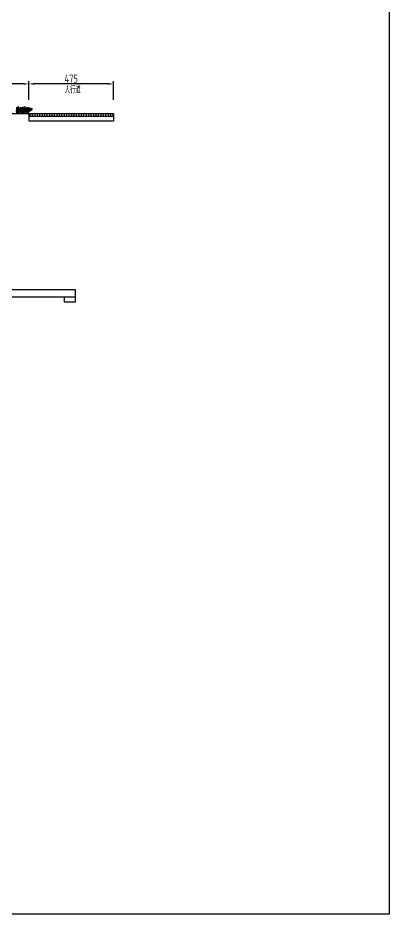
# Model space of a CAD drawing. Header units: millimetres. Extents: x -29538 to 115583, y -232866 to 15404.
# Drawn here: x 3236 to 5322, y -4751 to 288 of the extents above; entities that cross this region are included whole.
import ezdxf
from ezdxf.enums import TextEntityAlignment as Align

# ---------------------------------------------------------------- set-up
doc = ezdxf.new("R2010")
doc.units = ezdxf.units.MM
doc.header["$LTSCALE"] = 10
doc.header["$MEASUREMENT"] = 0
for name, color, linetype in [('3', 3, 'Continuous'), ('填充', 8, 'Continuous'), ('次轮廓线', 7, 'Continuous'), ('轮廓线', 1, 'Continuous')]:
    doc.layers.add(name, color=color, linetype=linetype)
doc.styles.get("Standard").update_dxf_attribs({"font": 'gbenor.shx', "width": 0.75, "bigfont": 'gbcbig.shx'})
doc.dimstyles.new('150', dxfattribs={"dimscale": 15, "dimtxt": 3, "dimasz": 2, "dimexe": 1, "dimexo": 1, "dimgap": 0.5, "dimtad": 1, "dimdec": 1, "dimdsep": 46, "dimtxsty": 'Standard', "dimcen": 0.5, "dimadec": 0, "dimazin": 0, "dimtfac": 1, "dimtdec": 1, "dimtofl": 0, "dimtmove": 2, "dimatfit": 3, "dimfxl": 0, "dimtolj": 1, "dimtzin": 0, "dimarcsym": 0})

# ---------------------------------------------------------------- blocks, each defined once
blk = doc.blocks.new('*D83')
at = {"color": 0, "lineweight": -2}
for p, q in [((3297.9, -173), (3297.9, -68)), ((3742.9, -83), (3327.9, -83)), ((3772.9, -173), (3772.9, -68))]:
    blk.add_line(p, q, dxfattribs=at)
at = {"color": 0}
for points in [[(3327.9, -78), (3327.9, -88), (3297.9, -83)], [(3742.9, -78), (3742.9, -88), (3772.9, -83)]]:
    blk.add_solid(points, dxfattribs=at)
at = {"layer": 'Defpoints', "color": 0}
for p in [(3297.9, -83), (3297.9, -249.7), (3772.9, -249.7)]:
    blk.add_point(p, dxfattribs=at)
at = {"color": 0, "insert": (3535.4, -53), "char_height": 45, "attachment_point": 5}
blk.add_mtext('\\A1;475', dxfattribs=at)
blk = doc.blocks.new('*D82')
at = {"color": 0, "lineweight": -2}
for p, q in [((2947.9, -173), (2947.9, -68)), ((3267.9, -83), (2977.9, -83)), ((3297.9, -173), (3297.9, -68))]:
    blk.add_line(p, q, dxfattribs=at)
at = {"color": 0}
for points in [[(2977.9, -78), (2977.9, -88), (2947.9, -83)], [(3267.9, -78), (3267.9, -88), (3297.9, -83)]]:
    blk.add_solid(points, dxfattribs=at)
at = {"layer": 'Defpoints', "color": 0}
for p in [(2947.9, -83), (2947.9, -224.7), (3297.9, -249.7)]:
    blk.add_point(p, dxfattribs=at)
at = {"color": 0, "insert": (3122.9, -53), "char_height": 45, "attachment_point": 5}
blk.add_mtext('\\A1;B', dxfattribs=at)

msp = doc.modelspace()

# ---------------------------------------------------------------- hatches: boundary and pattern name
at = {"layer": '填充'}
h = msp.add_hatch(dxfattribs=at)
h.set_pattern_fill('ANGLE', color=256, scale=50, style=0)
h.set_pattern_definition([(180, (3015.737, -4899.597), (0, 13.75), [10, -3.75]), (90, (3015.737, -4899.597), (13.75, 8e-16), [10, -3.75])])
h.paths.add_polyline_path([(3297.87, -249.75), (3297.87, -264.75), (3772.87, -264.75), (3772.87, -249.75)])

# ---------------------------------------------------------------- linework, layer by layer
for p, q in [((3297.87, -264.75), (3772.87, -264.75)), ((3297.87, -289.75), (3772.87, -289.75))]:
    msp.add_line(p, q)
msp.add_lwpolyline([(-3642.81, 15404.42), (5321.54, 15404.42), (5321.54, -4750.7), (-3642.81, -4750.7)], close=True)
at = {"layer": '3', "color": 9}
for points in [[(3258.48, -230.75, 0.0394978), (3246.78, -236.42, 0.232087), (3234.81, -250.59, -0.1911867), (3253.4, -219.21, 0.2267195), (3233.45, -238.24, 0.091203), (3230.27, -213.54, 0.1239074), (3231.77, -251.37, 0.0624947), (3225.97, -233.45)], [(3249.06, -240.54, 0.013375), (3280.41, -223.02, 0.001492), (3248.66, -232.76, 0.302407), (3242.77, -240.01, -0.1063996), (3261.36, -215.54, 0.2267195), (3241.41, -234.57, 0.091203), (3238.23, -209.87, 0.074282), (3237.04, -236.86)], [(3240.83, -229.92, -0.0394978), (3252.54, -235.59, -0.232087), (3264.51, -249.75, 0.1911867), (3245.92, -218.37, -0.2267195), (3265.87, -237.4, -0.091203), (3269.04, -212.71, -0.1239074), (3267.55, -250.54, -0.0624947), (3273.35, -232.62)], [(3277.65, -230.75, 0.0394978), (3265.95, -236.42, 0.232087), (3253.98, -250.59, -0.1911867), (3272.57, -219.21, 0.2267195), (3252.62, -238.24, 0.091203), (3249.44, -213.54, 0.1239074), (3250.93, -251.37, 0.0624947), (3245.14, -233.45)], [(3296.24, -230.75, 0.0394978), (3284.54, -236.42, 0.232087), (3272.57, -250.59, -0.1911867), (3291.16, -219.21, 0.2267195), (3271.21, -238.24, 0.091203), (3268.03, -213.54, 0.1239074), (3269.52, -251.37, 0.0624947), (3263.73, -233.45)], [(3286.82, -240.54, 0.013375), (3318.17, -223.02, 0.001492), (3286.42, -232.76, 0.302407), (3280.53, -240.01, -0.1063996), (3299.12, -215.54, 0.2267195), (3279.17, -234.57, 0.091203), (3275.99, -209.87, 0.074282), (3274.79, -236.86)], [(3315.41, -230.75, 0.0394978), (3303.7, -236.42, 0.232087), (3291.73, -250.59, -0.1911867), (3310.33, -219.21, 0.2267195), (3290.37, -238.24, 0.091203), (3287.2, -213.54, 0.1239074), (3288.69, -251.37, 0.0624947), (3282.9, -233.45)]]:
    msp.add_lwpolyline(points, format="xyb", dxfattribs=at)
at = {"layer": '次轮廓线'}
for p, q in [((2957.87, -1239.48), (3557.87, -1239.48)), ((3557.87, -1239.48), (3557.87, -1280.48)), ((2957.87, -1279.48), (3557.87, -1279.48))]:
    msp.add_line(p, q, dxfattribs=at)
msp.add_lwpolyline([(3497.87, -1279.48), (3557.87, -1279.48), (3557.87, -1309.48), (3497.87, -1309.48)], close=True, dxfattribs=at)
at = {"layer": '轮廓线'}
for p, q in [((2947.87, -249.75), (3772.87, -249.75)), ((3297.87, -249.75), (3297.87, -289.75)), ((3772.87, -249.75), (3772.87, -289.75))]:
    msp.add_line(p, q, dxfattribs=at)

# ---------------------------------------------------------------- texts
at = {"width": 0.8}
msp.add_text('人行道', height=37.5, dxfattribs=at).set_placement((3544.12, -116.53), align=Align.MIDDLE_CENTER)

# ---------------------------------------------------------------- dimensions: what is measured, and where the dimension line sits
dim = msp.add_linear_dim(base=(2947.87, -83.01), p1=(3297.87, -249.75), p2=(2947.87, -224.75), angle=180, text='B', dimstyle='150')
dim.commit()
dim.dimension.update_dxf_attribs({"geometry": '*D82', "text_midpoint": (3122.87, -53.01)})
dim = msp.add_linear_dim(base=(3297.87, -83.01), p1=(3772.87, -249.75), p2=(3297.87, -249.75), angle=180, dimstyle='150')
dim.commit()
dim.dimension.update_dxf_attribs({"geometry": '*D83', "text_midpoint": (3535.37, -53.01)})

doc.saveas('drawing.dxf')
